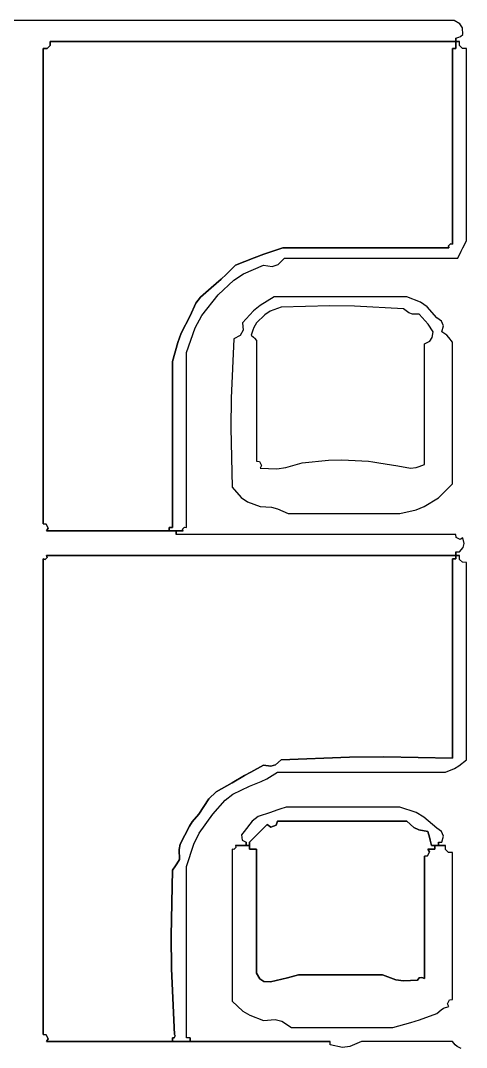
# Model space of a CAD drawing. Extents: x 0 to 5.85, y 0 to 5.4.
# Drawn here: x 0.825 to 1.25, y 0.768 to 1.747 of the extents above; entities that cross this region are included whole.
import ezdxf

# ---------------------------------------------------------------- set-up
doc = ezdxf.new("R2010")
doc.units = 0
doc.header["$LTSCALE"] = 0.40404
doc.layers.get('0').update_dxf_attribs({"linetype": 'CONTINUOUS'})

msp = doc.modelspace()

# ---------------------------------------------------------------- linework, layer by layer
for p, q in [((0.910566, 1.747114), (0.746524, 1.747114)), ((1.23865, 1.747114), (0.910566, 1.747114)), ((1.244034, 1.74386), (1.23865, 1.747114)), ((1.24642, 1.740043), (1.244034, 1.74386)), ((1.24463, 1.731949), (1.246986, 1.733777)), ((1.246986, 1.733777), (1.24642, 1.740043)), ((0.853418, 1.723339), (0.853552, 1.727109)), ((0.853552, 1.727109), (0.853418, 1.723339)), ((0.853552, 1.727109), (1.240318, 1.727109)), ((1.240318, 1.727109), (0.853552, 1.727109)), ((0.853552, 1.727109), (1.240318, 1.727109)), ((1.240318, 1.727109), (0.853552, 1.727109)), ((0.853552, 1.727109), (1.240318, 1.727109)), ((1.240318, 1.727109), (0.853552, 1.727109)), ((1.240318, 1.730443), (1.243194, 1.731231)), ((1.240318, 1.727109), (1.240318, 1.730443)), ((1.240318, 1.730443), (1.240318, 1.727109)), ((1.240318, 1.727109), (1.240318, 1.730443)), ((1.243652, 1.727109), (1.240318, 1.727109)), ((1.240318, 1.727109), (1.243652, 1.727109)), ((1.243652, 1.727109), (1.240318, 1.727109)), ((1.240318, 1.727109), (1.240318, 1.72044)), ((1.240318, 1.72044), (1.240318, 1.727109)), ((1.240318, 1.727109), (1.240318, 1.72044)), ((1.240318, 1.72044), (1.240318, 1.727109)), ((1.240318, 1.727109), (1.240318, 1.72044)), ((1.240318, 1.72044), (1.240318, 1.727109)), ((1.243194, 1.731231), (1.24463, 1.731949)), ((1.243785, 1.723339), (1.243652, 1.727109)), ((0.846883, 1.72044), (0.850653, 1.720574)), ((0.850653, 1.720574), (0.846883, 1.72044)), ((0.846883, 1.539061), (0.846883, 1.72044)), ((0.846883, 1.72044), (0.846883, 1.539061)), ((0.850653, 1.720574), (0.853418, 1.723339)), ((0.853418, 1.723339), (0.850653, 1.720574)), ((1.238317, 1.72044), (1.236983, 1.72044)), ((1.236983, 1.72044), (1.236983, 1.645755)), ((1.236983, 1.645755), (1.236983, 1.72044)), ((1.236983, 1.72044), (1.238317, 1.72044)), ((1.238984, 1.72044), (1.238317, 1.72044)), ((1.238317, 1.72044), (1.238984, 1.72044)), ((1.240318, 1.72044), (1.238984, 1.72044)), ((1.238984, 1.72044), (1.240318, 1.72044)), ((1.24655, 1.720574), (1.243785, 1.723339)), ((1.25032, 1.72044), (1.24655, 1.720574)), ((1.25032, 1.647088), (1.25032, 1.72044)), ((1.236983, 1.645755), (1.236983, 1.608412)), ((1.236983, 1.608412), (1.236983, 1.645755)), ((1.25032, 1.610412), (1.25032, 1.647088)), ((1.236983, 1.608412), (1.236983, 1.533726)), ((1.236983, 1.533726), (1.236983, 1.608412)), ((1.25032, 1.53706), (1.25032, 1.610412)), ((0.846883, 1.448371), (0.846883, 1.539061)), ((0.846883, 1.539061), (0.846883, 1.448371)), ((1.075275, 1.530392), (1.057072, 1.524286)), ((1.057072, 1.524286), (1.075275, 1.530392)), ((1.138625, 1.530392), (1.075275, 1.530392)), ((1.075275, 1.530392), (1.138625, 1.530392)), ((1.1703, 1.530392), (1.138625, 1.530392)), ((1.138625, 1.530392), (1.1703, 1.530392)), ((1.233649, 1.530392), (1.1703, 1.530392)), ((1.1703, 1.530392), (1.233649, 1.530392)), ((1.235124, 1.534042), (1.233333, 1.532251)), ((1.233333, 1.532251), (1.235124, 1.534042)), ((1.233333, 1.532251), (1.233649, 1.530392)), ((1.233649, 1.530392), (1.233333, 1.532251)), ((1.236983, 1.533726), (1.235124, 1.534042)), ((1.235124, 1.534042), (1.236983, 1.533726)), ((1.245319, 1.527058), (1.246986, 1.530392)), ((1.246986, 1.530392), (1.25032, 1.53706)), ((1.048053, 1.520945), (1.030264, 1.513721)), ((1.030264, 1.513721), (1.048053, 1.520945)), ((1.057072, 1.524286), (1.048053, 1.520945)), ((1.048053, 1.520945), (1.057072, 1.524286)), ((1.070897, 1.514507), (1.076942, 1.520389)), ((1.076942, 1.520389), (1.142959, 1.520389)), ((1.142959, 1.520389), (1.175968, 1.520389)), ((1.175968, 1.520389), (1.241985, 1.520389)), ((1.241985, 1.520389), (1.245319, 1.527058)), ((1.030264, 1.513721), (1.021214, 1.504754)), ((1.021214, 1.504754), (1.030264, 1.513721)), ((1.037866, 1.505634), (1.056937, 1.513721)), ((1.056937, 1.513721), (1.065303, 1.512642)), ((1.065303, 1.512642), (1.070897, 1.514507)), ((1.016536, 1.50041), (1.006924, 1.492049)), ((1.006924, 1.492049), (1.016536, 1.50041)), ((1.013593, 1.48538), (1.028649, 1.499608)), ((1.021214, 1.504754), (1.016536, 1.50041)), ((1.016536, 1.50041), (1.021214, 1.504754)), ((1.028649, 1.499608), (1.037866, 1.505634)), ((1.006924, 1.492049), (0.996754, 1.483421)), ((0.996754, 1.483421), (1.006924, 1.492049)), ((0.996754, 1.483421), (0.992354, 1.477554)), ((0.992354, 1.477554), (0.996754, 1.483421)), ((0.998121, 1.465659), (1.013593, 1.48538)), ((1.06694, 1.483713), (1.05368, 1.475448)), ((1.117619, 1.483713), (1.06694, 1.483713)), ((1.142959, 1.483713), (1.117619, 1.483713)), ((1.193639, 1.483713), (1.142959, 1.483713)), ((1.206557, 1.478646), (1.193639, 1.483713)), ((0.992354, 1.477554), (0.986919, 1.465375)), ((0.986919, 1.465375), (0.992354, 1.477554)), ((1.047453, 1.470259), (1.036932, 1.458707)), ((1.05368, 1.475448), (1.047453, 1.470259)), ((1.063218, 1.46981), (1.058131, 1.46654)), ((1.073608, 1.473711), (1.063218, 1.46981)), ((1.120271, 1.475111), (1.073608, 1.473711)), ((1.143701, 1.474776), (1.120271, 1.475111)), ((1.190305, 1.472044), (1.143701, 1.474776)), ((1.195364, 1.468245), (1.190305, 1.472044)), ((1.212879, 1.474183), (1.206557, 1.478646)), ((1.221979, 1.463708), (1.212879, 1.474183)), ((0.986919, 1.465375), (0.978509, 1.448812)), ((0.978509, 1.448812), (0.986919, 1.465375)), ((0.99179, 1.454052), (0.998121, 1.465659)), ((1.058131, 1.46654), (1.050269, 1.458707)), ((1.198982, 1.467039), (1.195364, 1.468245)), ((1.205309, 1.467042), (1.198982, 1.467039)), ((1.211124, 1.460789), (1.205309, 1.467042)), ((1.213821, 1.457418), (1.211124, 1.460789)), ((1.226661, 1.46046), (1.221979, 1.463708)), ((1.228372, 1.455896), (1.226661, 1.46046)), ((0.983585, 1.430366), (0.99179, 1.454052)), ((1.037492, 1.451864), (1.034702, 1.446843)), ((1.036932, 1.458707), (1.037492, 1.451864)), ((1.046611, 1.451935), (1.045268, 1.447037)), ((1.047649, 1.454356), (1.046611, 1.451935)), ((1.050269, 1.458707), (1.047649, 1.454356)), ((1.218645, 1.450371), (1.213821, 1.457418)), ((1.217742, 1.444706), (1.218645, 1.450371)), ((1.226981, 1.450371), (1.228372, 1.455896)), ((1.231479, 1.446939), (1.226981, 1.450371)), ((0.846883, 1.266991), (0.846883, 1.448371)), ((0.846883, 1.448371), (0.846883, 1.266991)), ((0.975105, 1.439961), (0.970248, 1.422031)), ((0.970248, 1.422031), (0.975105, 1.439961)), ((0.978509, 1.448812), (0.975105, 1.439961)), ((0.975105, 1.439961), (0.978509, 1.448812)), ((1.028597, 1.443703), (1.026138, 1.387071)), ((1.034702, 1.446843), (1.028597, 1.443703)), ((1.045268, 1.447037), (1.047268, 1.445037)), ((1.047268, 1.445037), (1.048268, 1.444036)), ((1.048268, 1.444036), (1.050269, 1.442036)), ((1.050269, 1.442036), (1.050269, 1.396024)), ((1.21031, 1.438702), (1.215376, 1.441393)), ((1.215376, 1.441393), (1.217742, 1.444706)), ((1.233551, 1.444867), (1.231479, 1.446939)), ((1.236983, 1.440369), (1.233551, 1.444867)), ((1.236983, 1.386355), (1.236983, 1.440369)), ((0.983585, 1.363682), (0.983585, 1.430366)), ((1.21031, 1.39269), (1.21031, 1.438702)), ((0.970248, 1.422031), (0.970248, 1.358681)), ((0.970248, 1.358681), (0.970248, 1.422031)), ((1.050269, 1.396024), (1.050269, 1.373018)), ((1.21031, 1.369684), (1.21031, 1.39269)), ((1.026138, 1.387071), (1.025804, 1.358674)), ((1.236983, 1.359348), (1.236983, 1.386355)), ((1.050269, 1.373018), (1.050269, 1.327006)), ((0.983585, 1.330341), (0.983585, 1.363682)), ((1.21031, 1.323672), (1.21031, 1.369684)), ((0.970248, 1.358681), (0.970248, 1.327006)), ((0.970248, 1.327006), (0.970248, 1.358681)), ((1.025804, 1.358674), (1.02693, 1.302)), ((1.236983, 1.305334), (1.236983, 1.359348)), ((0.970248, 1.327006), (0.970248, 1.263657)), ((0.970248, 1.263657), (0.970248, 1.327006)), ((0.983585, 1.263657), (0.983585, 1.330341)), ((1.050269, 1.327006), (1.053234, 1.326687)), ((1.053234, 1.326687), (1.055127, 1.322901)), ((1.055127, 1.322901), (1.053603, 1.320338)), ((1.078154, 1.320742), (1.093613, 1.325339)), ((1.093613, 1.325339), (1.118829, 1.327936)), ((1.118829, 1.327936), (1.131646, 1.328273)), ((1.131646, 1.328273), (1.156963, 1.327006)), ((1.156963, 1.327006), (1.160964, 1.32634)), ((1.160964, 1.32634), (1.162964, 1.326006)), ((1.162964, 1.326006), (1.166965, 1.325339)), ((1.166965, 1.325339), (1.178968, 1.323339)), ((1.178968, 1.323339), (1.18497, 1.322339)), ((1.18497, 1.322339), (1.196973, 1.320338)), ((1.2052, 1.32164), (1.21031, 1.323672)), ((1.053603, 1.320338), (1.069719, 1.319687)), ((1.069719, 1.319687), (1.078154, 1.320742)), ((1.196973, 1.320338), (1.202438, 1.32095)), ((1.202438, 1.32095), (1.2052, 1.32164)), ((1.231649, 1.299999), (1.236983, 1.305334)), ((1.02693, 1.302), (1.035554, 1.292343)), ((1.223647, 1.291997), (1.228981, 1.297332)), ((1.228981, 1.297332), (1.231649, 1.299999)), ((1.035554, 1.292343), (1.041498, 1.288256)), ((1.041498, 1.288256), (1.053603, 1.283662)), ((1.053603, 1.283662), (1.064577, 1.282935)), ((1.202428, 1.280502), (1.210162, 1.283666)), ((1.210162, 1.283666), (1.223647, 1.291997)), ((1.064577, 1.282935), (1.070252, 1.281516)), ((1.070252, 1.281516), (1.080277, 1.276994)), ((1.080277, 1.276994), (1.122954, 1.276994)), ((1.122954, 1.276994), (1.144293, 1.276994)), ((1.144293, 1.276994), (1.186971, 1.276994)), ((1.186971, 1.276994), (1.202428, 1.280502)), ((0.849849, 1.266672), (0.846883, 1.266991)), ((0.846883, 1.266991), (0.849849, 1.266672)), ((0.851742, 1.262886), (0.849849, 1.266672)), ((0.849849, 1.266672), (0.851742, 1.262886)), ((0.968248, 1.263657), (0.966914, 1.263657)), ((0.966914, 1.263657), (0.966914, 1.260323)), ((0.966914, 1.260323), (0.966914, 1.263657)), ((0.966914, 1.263657), (0.966914, 1.260323)), ((0.966914, 1.260323), (0.966914, 1.263657)), ((0.966914, 1.263657), (0.966914, 1.260323)), ((0.966914, 1.260323), (0.966914, 1.263657)), ((0.966914, 1.263657), (0.968248, 1.263657)), ((0.968915, 1.263657), (0.968248, 1.263657)), ((0.968248, 1.263657), (0.968915, 1.263657)), ((0.970248, 1.263657), (0.968915, 1.263657)), ((0.968915, 1.263657), (0.970248, 1.263657)), ((0.979849, 1.262165), (0.981742, 1.264058)), ((0.981742, 1.264058), (0.983585, 1.263657)), ((0.850218, 1.260323), (0.851742, 1.262886)), ((0.851742, 1.262886), (0.850218, 1.260323)), ((0.973583, 1.260323), (0.850218, 1.260323)), ((0.850218, 1.260323), (0.973583, 1.260323)), ((0.973583, 1.260323), (0.850218, 1.260323)), ((0.850218, 1.260323), (0.966914, 1.260323)), ((0.966914, 1.260323), (0.850218, 1.260323)), ((0.850218, 1.260323), (0.966914, 1.260323)), ((0.966914, 1.260323), (0.980251, 1.260323)), ((0.980251, 1.260323), (0.966914, 1.260323)), ((0.966914, 1.260323), (0.980251, 1.260323)), ((0.973583, 1.256988), (0.973583, 1.260323)), ((0.973583, 1.260323), (0.973583, 1.256988)), ((0.973583, 1.256988), (0.973583, 1.260323)), ((1.080277, 1.256988), (0.973583, 1.256988)), ((0.980251, 1.260323), (0.979849, 1.262165)), ((1.133624, 1.256988), (1.080277, 1.256988)), ((1.240318, 1.256988), (1.133624, 1.256988)), ((1.240636, 1.254023), (1.240318, 1.256988)), ((1.244422, 1.25213), (1.240636, 1.254023)), ((1.246986, 1.253654), (1.244422, 1.25213)), ((1.248045, 1.248258), (1.246986, 1.253654)), ((1.243652, 1.240318), (1.247125, 1.24458)), ((1.247125, 1.24458), (1.248045, 1.248258)), ((0.848726, 1.233247), (0.850619, 1.23514)), ((0.850619, 1.23514), (0.848726, 1.233247)), ((0.850619, 1.23514), (0.850218, 1.236983)), ((0.850218, 1.236983), (1.240318, 1.236983)), ((1.240318, 1.236983), (0.850218, 1.236983)), ((0.850218, 1.236983), (1.240318, 1.236983)), ((1.240318, 1.236983), (0.850218, 1.236983)), ((0.850218, 1.236983), (1.240318, 1.236983)), ((1.240318, 1.236983), (0.850218, 1.236983)), ((0.850218, 1.236983), (0.850619, 1.23514)), ((1.240318, 1.236983), (1.240318, 1.240318)), ((1.240318, 1.240318), (1.240318, 1.236983)), ((1.240318, 1.236983), (1.240318, 1.240318)), ((1.240318, 1.240318), (1.241651, 1.240318)), ((1.243652, 1.236983), (1.240318, 1.236983)), ((1.240318, 1.236983), (1.243652, 1.236983)), ((1.243652, 1.236983), (1.240318, 1.236983)), ((1.240318, 1.236983), (1.240318, 1.233649)), ((1.240318, 1.233649), (1.240318, 1.236983)), ((1.240318, 1.236983), (1.240318, 1.233649)), ((1.240318, 1.233649), (1.240318, 1.236983)), ((1.240318, 1.236983), (1.240318, 1.233649)), ((1.240318, 1.233649), (1.240318, 1.236983)), ((1.241651, 1.240318), (1.242318, 1.240318)), ((1.242318, 1.240318), (1.243652, 1.240318)), ((1.243785, 1.233213), (1.243652, 1.236983)), ((0.846883, 1.052269), (0.846883, 1.233649)), ((0.846883, 1.233649), (0.848726, 1.233247)), ((0.848726, 1.233247), (0.846883, 1.233649)), ((0.846883, 1.233649), (0.846883, 1.052269)), ((1.238317, 1.233649), (1.236983, 1.233649)), ((1.236983, 1.233649), (1.236983, 1.15763)), ((1.236983, 1.15763), (1.236983, 1.233649)), ((1.236983, 1.233649), (1.238317, 1.233649)), ((1.238984, 1.233649), (1.238317, 1.233649)), ((1.238317, 1.233649), (1.238984, 1.233649)), ((1.240318, 1.233649), (1.238984, 1.233649)), ((1.238984, 1.233649), (1.240318, 1.233649)), ((1.24655, 1.230448), (1.243785, 1.233213)), ((1.25032, 1.230315), (1.24655, 1.230448)), ((1.25032, 1.154962), (1.25032, 1.230315)), ((1.236983, 1.15763), (1.236983, 1.11962)), ((1.236983, 1.11962), (1.236983, 1.15763)), ((1.25032, 1.117286), (1.25032, 1.154962)), ((1.236983, 1.11962), (1.236983, 1.0436)), ((1.236983, 1.0436), (1.236983, 1.11962)), ((1.25032, 1.041933), (1.25032, 1.117286)), ((0.846883, 0.961579), (0.846883, 1.052269)), ((0.846883, 1.052269), (0.846883, 0.961579)), ((1.073608, 1.041933), (1.068374, 1.037343)), ((1.068374, 1.037343), (1.073608, 1.041933)), ((1.138908, 1.044573), (1.073608, 1.041933)), ((1.073608, 1.041933), (1.138908, 1.044573)), ((1.171643, 1.044907), (1.138908, 1.044573)), ((1.138908, 1.044573), (1.171643, 1.044907)), ((1.236983, 1.0436), (1.171643, 1.044907)), ((1.171643, 1.044907), (1.236983, 1.0436)), ((1.243012, 1.03624), (1.25032, 1.041933)), ((1.044872, 1.030377), (1.038869, 1.027042)), ((1.038869, 1.027042), (1.044872, 1.030377)), ((1.056937, 1.036932), (1.044872, 1.030377)), ((1.044872, 1.030377), (1.056937, 1.036932)), ((1.063834, 1.035981), (1.056937, 1.036932)), ((1.056937, 1.036932), (1.063834, 1.035981)), ((1.060133, 1.023983), (1.070274, 1.030264)), ((1.068374, 1.037343), (1.063834, 1.035981)), ((1.063834, 1.035981), (1.068374, 1.037343)), ((1.070274, 1.030264), (1.13429, 1.030264)), ((1.13429, 1.030264), (1.166299, 1.030264)), ((1.166299, 1.030264), (1.230315, 1.030264)), ((1.230315, 1.030264), (1.238868, 1.033823)), ((1.238868, 1.033823), (1.243012, 1.03624)), ((1.02693, 1.020261), (1.011779, 1.011597)), ((1.011779, 1.011597), (1.02693, 1.020261)), ((1.038869, 1.027042), (1.02693, 1.020261)), ((1.02693, 1.020261), (1.038869, 1.027042)), ((1.0436, 1.016927), (1.05471, 1.021271)), ((1.05471, 1.021271), (1.060133, 1.023983)), ((1.011779, 1.011597), (1.004724, 1.004914)), ((1.004724, 1.004914), (1.011779, 1.011597)), ((1.020253, 1.003443), (1.027789, 1.009185)), ((1.027789, 1.009185), (1.0436, 1.016927)), ((1.004724, 1.004914), (0.995255, 0.990254)), ((0.995255, 0.990254), (1.004724, 1.004914)), ((1.008592, 0.990254), (1.020253, 1.003443)), ((0.995255, 0.990254), (0.989012, 0.982938)), ((0.989012, 0.982938), (0.995255, 0.990254)), ((0.995695, 0.97198), (1.008592, 0.990254)), ((1.063606, 0.991921), (1.051866, 0.987916)), ((1.069607, 0.993921), (1.063606, 0.991921)), ((1.072608, 0.994921), (1.069607, 0.993921)), ((1.078609, 0.996922), (1.072608, 0.994921)), ((1.121954, 0.996922), (1.078609, 0.996922)), ((1.143626, 0.996922), (1.121954, 0.996922)), ((1.186971, 0.996922), (1.143626, 0.996922)), ((1.20226, 0.991787), (1.186971, 0.996922)), ((1.209794, 0.987483), (1.20226, 0.991787)), ((0.989012, 0.982938), (0.98627, 0.978825)), ((0.98627, 0.978825), (0.989012, 0.982938)), ((1.045947, 0.983576), (1.038599, 0.973583)), ((1.051866, 0.987916), (1.045947, 0.983576)), ((1.0536, 0.973585), (1.060271, 0.980251)), ((1.060271, 0.980251), (1.0536, 0.973585)), ((1.060271, 0.980251), (1.063803, 0.977946)), ((1.063803, 0.977946), (1.060271, 0.980251)), ((1.063803, 0.977946), (1.068832, 0.979622)), ((1.068832, 0.979622), (1.063803, 0.977946)), ((1.068832, 0.979622), (1.070274, 0.983585)), ((1.070274, 0.983585), (1.068832, 0.979622)), ((1.070274, 0.983585), (1.11962, 0.983585)), ((1.11962, 0.983585), (1.070274, 0.983585)), ((1.11962, 0.983585), (1.144293, 0.983585)), ((1.144293, 0.983585), (1.11962, 0.983585)), ((1.144293, 0.983585), (1.193639, 0.983585)), ((1.193639, 0.983585), (1.144293, 0.983585)), ((1.193639, 0.983585), (1.200281, 0.977592)), ((1.200281, 0.977592), (1.193639, 0.983585)), ((1.221979, 0.976917), (1.209794, 0.987483)), ((0.981918, 0.970248), (0.977603, 0.961731)), ((0.977603, 0.961731), (0.981918, 0.970248)), ((0.98627, 0.978825), (0.981918, 0.970248)), ((0.981918, 0.970248), (0.98627, 0.978825)), ((0.990466, 0.961522), (0.995695, 0.97198)), ((1.038599, 0.973583), (1.035838, 0.970612)), ((1.035838, 0.970612), (1.03669, 0.965495)), ((1.0436, 0.96358), (1.050266, 0.970251)), ((1.050266, 0.970251), (1.0436, 0.96358)), ((1.050266, 0.970251), (1.0536, 0.973585)), ((1.0536, 0.973585), (1.050266, 0.970251)), ((1.200281, 0.977592), (1.204864, 0.9753)), ((1.204864, 0.9753), (1.200281, 0.977592)), ((1.204864, 0.9753), (1.213644, 0.973583)), ((1.213644, 0.973583), (1.204864, 0.9753)), ((1.213644, 0.973583), (1.214978, 0.968248)), ((1.214978, 0.968248), (1.213644, 0.973583)), ((1.226661, 0.973669), (1.221979, 0.976917)), ((1.228372, 0.969105), (1.226661, 0.973669)), ((0.846883, 0.7802), (0.846883, 0.961579)), ((0.846883, 0.961579), (0.846883, 0.7802)), ((0.977603, 0.961731), (0.976471, 0.956446)), ((0.976471, 0.956446), (0.977603, 0.961731)), ((0.983585, 0.940241), (0.990466, 0.961522)), ((1.0436, 0.960246), (1.030264, 0.960246)), ((1.030264, 0.960246), (1.0436, 0.960246)), ((1.0436, 0.960246), (1.030264, 0.960246)), ((1.030264, 0.960246), (1.030665, 0.958403)), ((1.03669, 0.965495), (1.040266, 0.96358)), ((1.040266, 0.96358), (1.040266, 0.960246)), ((1.040266, 0.960246), (1.040266, 0.96358)), ((1.040266, 0.96358), (1.040266, 0.960246)), ((1.040266, 0.960246), (1.0436, 0.960246)), ((1.0436, 0.960246), (1.040266, 0.960246)), ((1.040266, 0.960246), (1.0436, 0.960246)), ((1.0436, 0.960246), (1.0436, 0.96358)), ((1.0436, 0.96358), (1.0436, 0.960246)), ((1.0436, 0.960246), (1.0436, 0.96358)), ((1.0436, 0.96358), (1.0436, 0.956912)), ((1.0436, 0.956912), (1.0436, 0.96358)), ((1.0436, 0.96358), (1.0436, 0.956912)), ((1.0436, 0.956912), (1.0436, 0.960246)), ((1.0436, 0.960246), (1.0436, 0.956912)), ((1.0436, 0.956912), (1.0436, 0.960246)), ((1.214978, 0.968248), (1.215645, 0.965581)), ((1.215645, 0.965581), (1.214978, 0.968248)), ((1.215645, 0.965581), (1.216978, 0.960246)), ((1.216978, 0.960246), (1.215645, 0.965581)), ((1.216978, 0.960246), (1.223647, 0.960246)), ((1.223647, 0.960246), (1.216978, 0.960246)), ((1.216978, 0.960246), (1.223647, 0.960246)), ((1.220312, 0.960246), (1.216978, 0.960246)), ((1.216978, 0.960246), (1.220312, 0.960246)), ((1.220312, 0.960246), (1.216978, 0.960246)), ((1.230315, 0.960246), (1.220312, 0.960246)), ((1.220312, 0.960246), (1.230315, 0.960246)), ((1.230315, 0.960246), (1.220312, 0.960246)), ((1.220312, 0.960246), (1.220312, 0.956912)), ((1.220312, 0.956912), (1.220312, 0.960246)), ((1.220312, 0.960246), (1.220312, 0.956912)), ((1.220312, 0.956912), (1.220312, 0.960246)), ((1.220312, 0.960246), (1.220312, 0.956912)), ((1.220312, 0.956912), (1.220312, 0.960246)), ((1.223647, 0.960246), (1.223647, 0.96358)), ((1.223647, 0.96358), (1.223647, 0.960246)), ((1.223647, 0.960246), (1.223647, 0.96358)), ((1.223647, 0.96358), (1.22498, 0.96358)), ((1.22498, 0.96358), (1.225647, 0.96358)), ((1.225647, 0.96358), (1.226981, 0.96358)), ((1.226981, 0.96358), (1.228372, 0.969105)), ((1.230448, 0.956476), (1.230315, 0.960246)), ((0.976471, 0.956446), (0.976917, 0.946909)), ((0.976917, 0.946909), (0.976471, 0.956446)), ((1.028772, 0.95651), (1.02693, 0.956912)), ((1.02693, 0.956912), (1.02693, 0.898897)), ((1.030665, 0.958403), (1.028772, 0.95651)), ((1.046268, 0.956912), (1.0436, 0.956912)), ((1.0436, 0.956912), (1.046268, 0.956912)), ((1.047602, 0.956912), (1.046268, 0.956912)), ((1.046268, 0.956912), (1.047602, 0.956912)), ((1.050269, 0.956912), (1.047602, 0.956912)), ((1.047602, 0.956912), (1.050269, 0.956912)), ((1.050269, 0.909566), (1.050269, 0.956912)), ((1.050269, 0.956912), (1.050269, 0.909566)), ((1.213275, 0.950562), (1.21031, 0.950243)), ((1.21031, 0.950243), (1.213275, 0.950562)), ((1.21031, 0.950243), (1.21031, 0.903565)), ((1.21031, 0.903565), (1.21031, 0.950243)), ((1.215168, 0.954348), (1.213275, 0.950562)), ((1.213275, 0.950562), (1.215168, 0.954348)), ((1.216311, 0.956912), (1.213644, 0.956912)), ((1.213644, 0.956912), (1.215168, 0.954348)), ((1.215168, 0.954348), (1.213644, 0.956912)), ((1.213644, 0.956912), (1.216311, 0.956912)), ((1.217645, 0.956912), (1.216311, 0.956912)), ((1.216311, 0.956912), (1.217645, 0.956912)), ((1.220312, 0.956912), (1.217645, 0.956912)), ((1.217645, 0.956912), (1.220312, 0.956912)), ((1.233213, 0.953711), (1.230448, 0.956476)), ((1.236983, 0.953577), (1.233213, 0.953711)), ((1.236983, 0.897563), (1.236983, 0.953577)), ((0.972916, 0.940908), (0.970248, 0.936907)), ((0.970248, 0.936907), (0.972916, 0.940908)), ((0.974249, 0.942908), (0.972916, 0.940908)), ((0.972916, 0.940908), (0.974249, 0.942908)), ((0.976917, 0.946909), (0.974249, 0.942908)), ((0.974249, 0.942908), (0.976917, 0.946909)), ((0.983585, 0.874891), (0.983585, 0.940241)), ((0.970248, 0.936907), (0.968995, 0.874233)), ((0.968995, 0.874233), (0.970248, 0.936907)), ((1.050269, 0.885893), (1.050269, 0.909566)), ((1.050269, 0.909566), (1.050269, 0.885893)), ((1.21031, 0.903565), (1.21031, 0.880225)), ((1.21031, 0.880225), (1.21031, 0.903565)), ((1.02693, 0.898897), (1.02693, 0.869889)), ((1.236983, 0.869556), (1.236983, 0.897563)), ((1.050269, 0.838548), (1.050269, 0.885893)), ((1.050269, 0.885893), (1.050269, 0.838548)), ((0.968995, 0.874233), (0.969329, 0.842833)), ((0.969329, 0.842833), (0.968995, 0.874233)), ((0.983585, 0.842216), (0.983585, 0.874891)), ((1.21031, 0.880225), (1.21031, 0.833547)), ((1.21031, 0.833547), (1.21031, 0.880225)), ((1.02693, 0.869889), (1.02693, 0.811875)), ((1.236983, 0.813542), (1.236983, 0.869556)), ((0.969329, 0.842833), (0.971915, 0.7802)), ((0.971915, 0.7802), (0.969329, 0.842833)), ((0.983585, 0.776866), (0.983585, 0.842216)), ((1.053523, 0.833164), (1.050269, 0.838548)), ((1.050269, 0.838548), (1.053523, 0.833164)), ((1.05734, 0.830778), (1.053523, 0.833164)), ((1.053523, 0.833164), (1.05734, 0.830778)), ((1.074275, 0.83288), (1.063606, 0.830213)), ((1.063606, 0.830213), (1.074275, 0.83288)), ((1.07961, 0.834214), (1.074275, 0.83288)), ((1.074275, 0.83288), (1.07961, 0.834214)), ((1.090279, 0.836881), (1.07961, 0.834214)), ((1.07961, 0.834214), (1.090279, 0.836881)), ((1.122287, 0.836881), (1.090279, 0.836881)), ((1.090279, 0.836881), (1.122287, 0.836881)), ((1.138291, 0.836881), (1.122287, 0.836881)), ((1.122287, 0.836881), (1.138291, 0.836881)), ((1.1703, 0.836881), (1.138291, 0.836881)), ((1.138291, 0.836881), (1.1703, 0.836881)), ((1.183005, 0.83236), (1.1703, 0.836881)), ((1.1703, 0.836881), (1.183005, 0.83236)), ((1.205393, 0.833999), (1.203641, 0.83188)), ((1.203641, 0.83188), (1.205393, 0.833999)), ((1.207767, 0.834593), (1.205393, 0.833999)), ((1.205393, 0.833999), (1.207767, 0.834593)), ((1.21031, 0.833547), (1.207767, 0.834593)), ((1.207767, 0.834593), (1.21031, 0.833547)), ((1.063606, 0.830213), (1.05734, 0.830778)), ((1.05734, 0.830778), (1.063606, 0.830213)), ((1.190169, 0.831286), (1.183005, 0.83236)), ((1.183005, 0.83236), (1.190169, 0.831286)), ((1.203641, 0.83188), (1.190169, 0.831286)), ((1.190169, 0.831286), (1.203641, 0.83188)), ((1.232125, 0.809437), (1.234018, 0.813223)), ((1.234018, 0.813223), (1.236983, 0.813542)), ((1.02693, 0.811875), (1.037304, 0.802374)), ((1.221979, 0.800205), (1.226089, 0.803671)), ((1.226089, 0.803671), (1.228576, 0.805092)), ((1.228576, 0.805092), (1.233649, 0.806873)), ((1.233649, 0.806873), (1.232125, 0.809437)), ((1.037304, 0.802374), (1.04375, 0.798434)), ((1.04375, 0.798434), (1.056937, 0.793536)), ((1.056937, 0.793536), (1.067906, 0.794335)), ((1.067906, 0.794335), (1.074308, 0.792734)), ((1.197186, 0.791484), (1.205552, 0.794161)), ((1.205552, 0.794161), (1.221979, 0.800205)), ((1.074308, 0.792734), (1.083611, 0.786868)), ((1.083611, 0.786868), (1.122287, 0.786868)), ((1.122287, 0.786868), (1.141626, 0.786868)), ((1.141626, 0.786868), (1.180302, 0.786868)), ((1.180302, 0.786868), (1.197186, 0.791484)), ((0.849849, 0.779881), (0.846883, 0.7802)), ((0.846883, 0.7802), (0.849849, 0.779881)), ((0.851742, 0.776095), (0.849849, 0.779881)), ((0.849849, 0.779881), (0.851742, 0.776095)), ((0.850218, 0.773531), (0.851742, 0.776095)), ((0.851742, 0.776095), (0.850218, 0.773531)), ((0.971726, 0.777067), (0.970248, 0.776866)), ((0.970248, 0.776866), (0.971726, 0.777067)), ((0.970248, 0.776866), (0.970248, 0.773531)), ((0.970248, 0.773531), (0.970248, 0.776866)), ((0.970248, 0.776866), (0.970248, 0.773531)), ((0.970248, 0.773531), (0.970248, 0.776866)), ((0.970248, 0.776866), (0.970248, 0.773531)), ((0.970248, 0.773531), (0.970248, 0.776866)), ((0.972641, 0.778897), (0.971726, 0.777067)), ((0.971726, 0.777067), (0.972641, 0.778897)), ((0.971915, 0.7802), (0.972641, 0.778897)), ((0.972641, 0.778897), (0.971915, 0.7802)), ((0.984919, 0.776866), (0.983585, 0.776866)), ((0.985586, 0.776866), (0.984919, 0.776866)), ((0.986919, 0.776866), (0.985586, 0.776866)), ((0.986919, 0.773531), (0.986919, 0.776866)), ((0.986919, 0.776866), (0.986919, 0.773531)), ((0.986919, 0.773531), (0.986919, 0.776866)), ((1.120287, 0.773531), (0.850218, 0.773531)), ((0.850218, 0.773531), (1.120287, 0.773531)), ((1.120287, 0.773531), (0.850218, 0.773531)), ((0.850218, 0.773531), (0.970248, 0.773531)), ((0.970248, 0.773531), (0.850218, 0.773531)), ((0.850218, 0.773531), (0.970248, 0.773531)), ((0.970248, 0.773531), (0.986919, 0.773531)), ((0.986919, 0.773531), (0.970248, 0.773531)), ((0.970248, 0.773531), (0.986919, 0.773531)), ((1.120287, 0.772198), (1.120287, 0.773531)), ((1.120287, 0.771531), (1.120287, 0.772198)), ((1.120287, 0.770197), (1.120287, 0.771531)), ((1.132125, 0.767809), (1.120287, 0.770197)), ((1.139269, 0.768602), (1.132125, 0.767809)), ((1.150294, 0.773531), (1.139269, 0.768602)), ((1.18497, 0.773531), (1.150294, 0.773531)), ((1.202308, 0.773531), (1.18497, 0.773531)), ((1.236983, 0.773531), (1.202308, 0.773531)), ((1.239588, 0.770148), (1.236983, 0.773531)), ((1.241446, 0.768661), (1.239588, 0.770148)), ((1.245319, 0.766863), (1.241446, 0.768661))]:
    msp.add_line(p, q)

doc.saveas('drawing.dxf')
